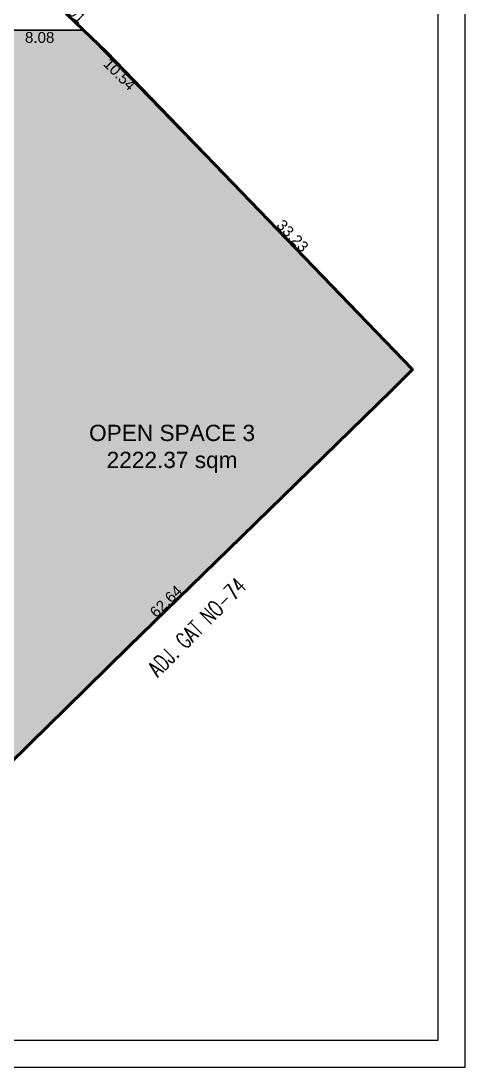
# Model space of a CAD drawing. Header units: millimetres. Extents: x 9625 to 10808, y -1607 to -1252.
# Drawn here: x 10766.9 to 10808.1, y -1603.1 to -1506.3 of the extents above; entities that cross this region are included whole.
import ezdxf

# ---------------------------------------------------------------- set-up
doc = ezdxf.new("R2010")
doc.units = ezdxf.units.MM
doc.header["$LTSCALE"] = 3
doc.header["$MEASUREMENT"] = 0
doc.header["$PDMODE"] = 35
doc.header["$PDSIZE"] = 1
doc.linetypes.add('HIDDEN', pattern=[0.375, 0.25, -0.125])
doc.layers.get('Defpoints').update_dxf_attribs({"linetype": 'HIDDEN'})
for name, color, linetype in [('DIM', 8, 'HIDDEN'), ('DIM1', 8, 'Continuous'), ('NAME', 7, 'Continuous'), ('Text', 3, 'Continuous'), ('WALL', 6, 'Continuous')]:
    doc.layers.add(name, color=color, linetype=linetype)
doc.styles.add('ARIAL', font='arial.ttf')
doc.styles.add('ROMANS', font='romans__.ttf', dxfattribs={"width": 0.75})
doc.styles.get("Standard").update_dxf_attribs({"font": 'arial.ttf'})
doc.dimstyles.new('ISO-25', dxfattribs={"dimtxt": 1, "dimasz": 1, "dimexe": 0, "dimexo": 0, "dimgap": 0.1, "dimtad": 1, "dimzin": 0, "dimdsep": 46, "dimtxsty": 'Standard', "dimblk": 'NONE', "dimcen": 2.5, "dimse1": 1, "dimse2": 1, "dimclrd": 256, "dimclre": 256, "dimclrt": 3, "dimadec": 0, "dimazin": 0, "dimtfac": 1, "dimtmove": 0, "dimatfit": 3, "dimfxl": 1, "dimarcsym": 0})
doc.dimstyles.get("Standard").update_dxf_attribs({"dimtxt": 1, "dimasz": 0, "dimexe": 0, "dimexo": 0, "dimgap": 0.1, "dimtad": 1, "dimzin": 0, "dimdsep": 46, "dimtxsty": 'Standard', "dimcen": 0, "dimse1": 1, "dimse2": 1, "dimsd1": 1, "dimsd2": 1, "dimclrd": 256, "dimclre": 256, "dimclrt": 3, "dimadec": 0, "dimazin": 0, "dimtfac": 1, "dimtix": 1, "dimtofl": 0, "dimtmove": 2, "dimatfit": 3, "dimfxl": 1, "dimtolj": 1, "dimtzin": 0, "dimlwd": -1, "dimlwe": -1, "dimarcsym": 0})

# ---------------------------------------------------------------- blocks, each defined once
blk = doc.blocks.new('*D1859')
at = {"layer": 'Defpoints', "color": 0}
for p in [(10780.108, -1514.611), (10803.19, -1538.521), (10803.19, -1538.521)]:
    blk.add_point(p, dxfattribs=at)
at = {"layer": 'DIM', "lineweight": -2}
blk.add_line((10780.108, -1514.611), (10803.19, -1538.521), dxfattribs=at)
at = {"layer": 'DIM', "color": 3, "insert": (10792.089, -1526.142), "char_height": 1, "attachment_point": 5, "rotation": 313.99055}
blk.add_mtext('33.23', dxfattribs=at)
blk = doc.blocks.new('_None')
blk = doc.blocks.new('*D360')
at = {"layer": 'Defpoints', "color": 0}
for p in [(10767.712, -1502.282), (10774.846, -1509.16), (10774.846, -1509.16)]:
    blk.add_point(p, dxfattribs=at)
at = {"layer": 'DIM', "lineweight": -2}
blk.add_line((10767.712, -1502.282), (10774.846, -1509.16), dxfattribs=at)
at = {"layer": 'DIM', "color": 3, "insert": (10771.703, -1505.282), "char_height": 1, "attachment_point": 5, "rotation": 316.04949}
blk.add_mtext('9.91', dxfattribs=at)
blk = doc.blocks.new('*D359')
at = {"layer": 'Defpoints', "color": 0}
for p in [(10803.19, -1538.521), (10803.19, -1538.521), (10758.408, -1582.316)]:
    blk.add_point(p, dxfattribs=at)
at = {"layer": 'DIM', "lineweight": -2}
blk.add_line((10758.408, -1582.316), (10803.19, -1538.521), dxfattribs=at)
at = {"layer": 'DIM', "color": 3, "insert": (10780.372, -1559.982), "char_height": 1, "attachment_point": 5, "rotation": 44.36122}
blk.add_mtext('62.64', dxfattribs=at)
blk = doc.blocks.new('*D1869')
at = {"layer": 'Defpoints', "color": 0}
for p in [(10772.71, -1507.101), (10780.108, -1514.611), (10779.329, -1515.379)]:
    blk.add_point(p, dxfattribs=at)
at = {"layer": 'DIM1', "color": 3, "insert": (10776.065, -1511.195), "char_height": 1, "attachment_point": 5, "rotation": 314.56987}
blk.add_mtext('\\A1;10.54', dxfattribs=at)
blk = doc.blocks.new('*D1875')
at = {"layer": 'Defpoints', "color": 0}
for p in [(10764.631, -1507.101), (10772.71, -1507.101), (10772.71, -1508.399)]:
    blk.add_point(p, dxfattribs=at)
at = {"layer": 'DIM1', "color": 3, "insert": (10768.671, -1507.789), "char_height": 1, "attachment_point": 5}
blk.add_mtext('\\A1;8.08', dxfattribs=at)

msp = doc.modelspace()

# ---------------------------------------------------------------- hatches: boundary and pattern name
at = {"layer": 'DIM', "ltscale": 0.05}
h = msp.add_hatch(dxfattribs=at)
h.set_pattern_fill('DOTS', color=82, scale=10)
h.paths.add_polyline_path([(10776.9077, -1564.1883), (10786.1515, -1555.1656), (10801.2252, -1540.4999), (10803.1904, -1538.5213), (10772.71, -1507.1009), (10764.6314, -1507.1009), (10764.6314, -1556.1009), (10759.6314, -1556.1009), (10759.6314, -1566.1006), (10759.6314, -1566.103), (10714.6314, -1566.1013), (10704.6314, -1566.1009), (10704.6314, -1577.1115), (10708.4604, -1576.317), (10722.7835, -1573.3041), (10725.7102, -1572.6806), (10745.611, -1578.6242), (10757.6224, -1582.1007), (10758.4076, -1582.3165), (10758.8723, -1581.8851), (10767.832, -1573.0911), (10771.1151, -1569.8688)])
h.paths.add_polyline_path([(10659.8884, -1441.7876), (10659.8884, -1451.0389), (10659.8884, -1451.0389), (10655.4524, -1452.3754), (10651.3485, -1453.6281), (10647.3092, -1454.7502), (10639.291, -1457.0142), (10637.4855, -1457.4225), (10630.1511, -1459.0811), (10621.7006, -1460.9893), (10618.3662, -1461.7423), (10608.6872, -1463.9009), (10604.2272, -1464.5509), (10602.4983, -1464.8388), (10599.9092, -1465.2688), (10595.193, -1465.999), (10589.887, -1466.8204), (10587.7681, -1467.1485), (10579.237, -1468.4859), (10572.6982, -1469.5592), (10572.6982, -1441.7876)])

# ---------------------------------------------------------------- linework, layer by layer
at = {"layer": 'DIM'}
msp.add_line((10767.832, -1573.0911), (10776.9077, -1564.1883), dxfattribs=at)
at = {"layer": 'WALL', "lineweight": 25}
msp.add_line((10706.0552, -1507.1009), (10772.71, -1507.1009), dxfattribs=at)
msp.add_line((10706.0552, -1507.1009), (10772.71, -1507.1009), dxfattribs=at)
at = {"layer": 'WALL', "color": 8}
msp.add_lwpolyline([(10100.0905, -1603.0802), (10808.0631, -1603.0802), (10808.0631, -1252.0859), (10100.0905, -1252.0859)], close=True, dxfattribs=at)
at = {"layer": 'WALL'}
for points in [[(10104.0905, -1600.5802), (10805.5631, -1600.5802), (10805.5631, -1254.5859), (10104.0905, -1254.5859)], [(10776.9077, -1564.1883), (10786.1515, -1555.1656), (10801.2252, -1540.4999), (10803.1904, -1538.5213), (10772.71, -1507.1009), (10764.6314, -1507.1009), (10764.6314, -1556.1009), (10759.6314, -1556.1009), (10759.6314, -1566.1006), (10759.6314, -1566.103), (10714.6314, -1566.1013), (10704.6314, -1566.1009), (10704.6314, -1577.1115), (10708.4604, -1576.317), (10722.7835, -1573.3041), (10725.7102, -1572.6806), (10745.611, -1578.6242), (10757.6224, -1582.1007), (10758.4076, -1582.3165), (10758.8723, -1581.8851), (10767.832, -1573.0911), (10771.1151, -1569.8688)]]:
    msp.add_lwpolyline(points, close=True, dxfattribs=at)
at = {"layer": 'WALL', "color": 5, "linetype": 'Continuous', "lineweight": 70}
msp.add_lwpolyline([(10765.4847, -1500.1356), (10774.846, -1509.1601), (10803.1904, -1538.5213), (10801.2252, -1540.4999), (10786.1515, -1555.1656), (10776.9077, -1564.1883), (10771.1151, -1569.8688), (10767.832, -1573.0911), (10758.8723, -1581.8851), (10758.4076, -1582.3165), (10757.6224, -1582.1007), (10745.611, -1578.6242), (10725.7102, -1572.6806), (10722.7835, -1573.3041), (10708.4604, -1576.317), (10700.1217, -1578.0473), (10696.0818, -1578.779)], dxfattribs=at)

# ---------------------------------------------------------------- texts
at = {"layer": 'NAME', "color": 3, "style": 'ROMANS', "width": 0.7}
msp.add_text('ADJ. GAT NO-74', height=1.5, rotation=765.187185, dxfattribs=at).set_placement((10779.6214, -1567.0572, -353.1026))
at = {"layer": 'Text', "ltscale": 0.05, "insert": (10780.9312, -1545.8606), "char_height": 1.5, "attachment_point": 5, "style": 'ARIAL'}
msp.add_mtext('\\A1;OPEN SPACE 3\\P2222.37 sqm', dxfattribs=at)

# ---------------------------------------------------------------- dimensions: what is measured, and where the dimension line sits
at = {"layer": 'DIM'}
for p1, p2, picture, middle in [((10767.7116, -1502.2824), (10774.846, -1509.1601), '*D360', (10771.7026, -1505.2817)), ((10780.1083, -1514.6112), (10803.1904, -1538.5213), '*D1859', (10792.0889, -1526.1419)), ((10758.4076, -1582.3165), (10803.1904, -1538.5213), '*D359', (10780.3721, -1559.9824))]:
    dim = msp.add_aligned_dim(p1=p1, p2=p2, distance=0, dimstyle='ISO-25', dxfattribs=at)
    dim.commit()
    dim.dimension.update_dxf_attribs({"geometry": picture, "text_midpoint": middle})
at = {"layer": 'DIM1'}
for p1, p2, distance, picture, middle in [((10764.6314, -1507.1009), (10772.71, -1507.1009), -1.2984, '*D1875', (10768.6707, -1507.7888)), ((10772.71, -1507.1009), (10780.1083, -1514.6112), -1.0942, '*D1869', (10776.0647, -1511.1954))]:
    dim = msp.add_aligned_dim(p1=p1, p2=p2, distance=distance, dimstyle='Standard', dxfattribs=at)
    dim.commit()
    dim.dimension.update_dxf_attribs({"geometry": picture, "text_midpoint": middle})

doc.saveas('drawing.dxf')
